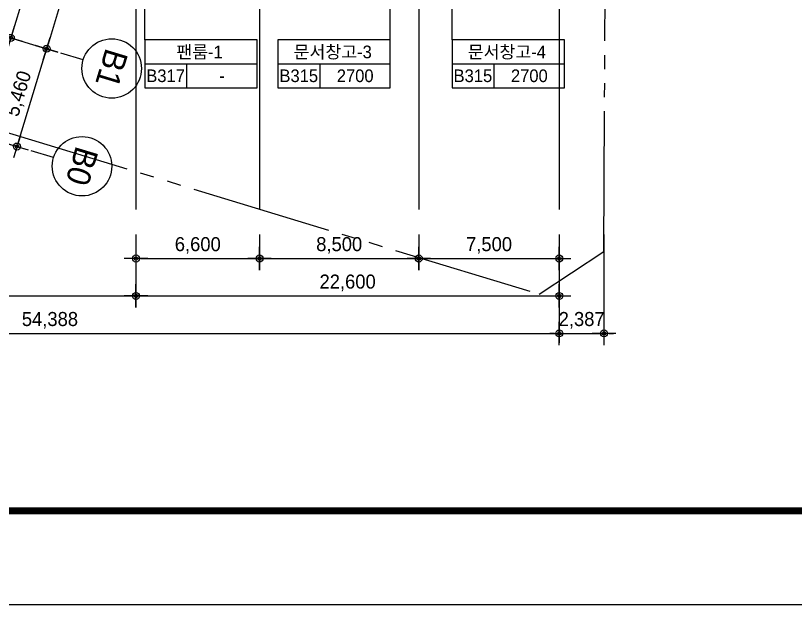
# Model space of a CAD drawing. Header units: metres. Extents: x 630750 to 860239, y 578133 to 726633.
# Drawn here: x 741477 to 783110, y 578133 to 609588 of the extents above; entities that cross this region are included whole.
import ezdxf
from ezdxf.enums import TextEntityAlignment as Align

# ---------------------------------------------------------------- set-up
doc = ezdxf.new("R2010")
doc.units = ezdxf.units.M
doc.header["$LTSCALE"] = 300
doc.linetypes.add('SITE$0$ACAD$0$DASHED', pattern=[19.05, 12.7, -6.35])
doc.linetypes.add('SITE$0$PROPERTY', pattern=[37.5, 25, -2.5, 2.5, -2.5, 2.5, -2.5])
doc.layers.get('Defpoints').update_dxf_attribs({"color": 8})
for name, color, linetype in [('001dmp-FORM', 7, 'Continuous'), ('A-CEN-1', 1, 'Continuous'), ('A-DIM', 7, 'Continuous'), ('A-GRID-DIMS', 14, 'Continuous'), ('A-ROM', 7, 'Continuous'), ('DIM', 7, 'Continuous'), ('SITE$0$C-PROP', 72, 'SITE$0$ACAD$0$DASHED')]:
    doc.layers.add(name, color=color, linetype=linetype)
doc.styles.add('TEXT(돋음)', font='')
doc.styles.add('돋움', font='')
doc.styles.get('TEXT(돋음)').set_extended_font_data('Dotum')
doc.styles.get('돋움').set_extended_font_data('Dotum')
doc.dimstyles.new('DIM250', dxfattribs={"dimscale": 250, "dimtxt": 3, "dimasz": 1, "dimexe": 2, "dimexo": 3, "dimgap": 1, "dimtad": 1, "dimdec": 0, "dimzin": 0, "dimdsep": 46, "dimlunit": 6, "dimtxsty": 'TEXT(돋음)', "dimblk": 'Z_DOT', "dimcen": 2.5, "dimdle": 2, "dimclrd": 256, "dimclre": 256, "dimclrt": 3, "dimadec": 0, "dimazin": 0, "dimtfac": 1, "dimtdec": 0, "dimtix": 1, "dimtmove": 2, "dimatfit": 3, "dimldrblk": 'Z_DOT', "dimfxl": 1, "dimtolj": 1, "dimtzin": 0, "dimarcsym": 0})

# ---------------------------------------------------------------- blocks, each defined once
blk = doc.blocks.new('sym-rom')
at = {"color": 0, "linetype": 'ByBlock'}
for p, q in [((0, 5.1), (24, 5.1)), ((9, 0), (9, 5.1))]:
    blk.add_line(p, q, dxfattribs=at)
blk.add_lwpolyline([(0, 0), (24, 0), (24, 10.2), (0, 10.2)], close=True, dxfattribs=at)
blk = doc.blocks.new('Z_DOT')
at = {"layer": 'DIM', "color": 7}
for p, q in [((0, -2.5), (0, 2.5)), ((-2.5, 0), (2.5, 0))]:
    blk.add_line(p, q, dxfattribs=at)
for radius in [0.75, 0.375]:
    blk.add_circle((0, 0), radius, dxfattribs=at)
blk = doc.blocks.new('*D32')
at = {"layer": 'A-DIM', "lineweight": -2, "transparency": 16777216}
for p, q in [((716117, 597889), (716117, 592111)), ((770504, 597889), (770504, 592111)), ((716367, 592611), (770254, 592611))]:
    blk.add_line(p, q, dxfattribs=at)
at = {"layer": 'Defpoints', "color": 0, "transparency": 16777216}
for p in [(716117, 598639), (770504, 598639), (770504, 592611)]:
    blk.add_point(p, dxfattribs=at)
at = {"layer": 'A-DIM', "lineweight": -2, "transparency": 16777216, "xscale": 250, "yscale": 250, "zscale": 250, "rotation": 180}
blk.add_blockref('Z_DOT', (716117, 592611), dxfattribs=at)
at = {"layer": 'A-DIM', "lineweight": -2, "transparency": 16777216, "xscale": 250, "yscale": 250, "zscale": 250}
blk.add_blockref('Z_DOT', (770504, 592611), dxfattribs=at)
at = {"layer": 'A-DIM', "color": 3, "transparency": 16777216, "insert": (743311, 593309), "char_height": 750, "attachment_point": 5, "style": 'TEXT(돋음)'}
blk.add_mtext('\\A1;54,388', dxfattribs=at)
blk = doc.blocks.new('*D47')
at = {"layer": 'A-DIM', "lineweight": -2, "transparency": 16777216}
for p, q in [((742476, 617736), (744401, 617152)), ((743850, 617058), (741295, 608637)), ((739776, 608837), (741701, 608253))]:
    blk.add_line(p, q, dxfattribs=at)
at = {"layer": 'Defpoints', "color": 0, "transparency": 16777216}
for p in [(741758, 617954), (739058, 609055), (741222, 608398)]:
    blk.add_point(p, dxfattribs=at)
at = {"layer": 'A-DIM', "lineweight": -2, "transparency": 16777216, "xscale": 250, "yscale": 250, "zscale": 250}
for p, rotation in [((743923, 617297), 73.11999999999756), ((741222, 608398), 253.1199999999976)]:
    blk.add_blockref('Z_DOT', p, dxfattribs=dict(at, rotation=rotation))
at = {"layer": 'A-DIM', "color": 3, "transparency": 16777216, "insert": (741905, 613050), "char_height": 750, "attachment_point": 5, "rotation": 73.12, "style": 'TEXT(돋음)'}
blk.add_mtext('\\A1;9,300', dxfattribs=at)
blk = doc.blocks.new('*D50')
at = {"layer": 'A-DIM', "lineweight": -2, "transparency": 16777216}
for p, q in [((747904, 597889), (747904, 596111)), ((754504, 597889), (754504, 596111)), ((748154, 596611), (754254, 596611))]:
    blk.add_line(p, q, dxfattribs=at)
at = {"layer": 'Defpoints', "color": 0, "transparency": 16777216}
for p in [(747904, 598639), (754504, 598639), (754504, 596611)]:
    blk.add_point(p, dxfattribs=at)
at = {"layer": 'A-DIM', "lineweight": -2, "transparency": 16777216, "xscale": 250, "yscale": 250, "zscale": 250, "rotation": 180}
blk.add_blockref('Z_DOT', (747904, 596611), dxfattribs=at)
at = {"layer": 'A-DIM', "lineweight": -2, "transparency": 16777216, "xscale": 250, "yscale": 250, "zscale": 250}
blk.add_blockref('Z_DOT', (754504, 596611), dxfattribs=at)
at = {"layer": 'A-DIM', "color": 3, "transparency": 16777216, "insert": (751204, 597309), "char_height": 750, "attachment_point": 5, "style": 'TEXT(돋음)'}
blk.add_mtext('\\A1;6,600', dxfattribs=at)
blk = doc.blocks.new('*D56')
at = {"layer": 'A-DIM', "lineweight": -2, "transparency": 16777216}
for p, q in [((739776, 608837), (743614, 607672)), ((743063, 607578), (741623, 602831)), ((738190, 603612), (742029, 602447))]:
    blk.add_line(p, q, dxfattribs=at)
at = {"layer": 'Defpoints', "color": 0, "transparency": 16777216}
for p in [(739058, 609055), (737473, 603830), (741551, 602592)]:
    blk.add_point(p, dxfattribs=at)
at = {"layer": 'A-DIM', "lineweight": -2, "transparency": 16777216, "xscale": 250, "yscale": 250, "zscale": 250}
for p, rotation in [((743136, 607817), 73.11999999999229), ((741551, 602592), 253.1199999999923)]:
    blk.add_blockref('Z_DOT', p, dxfattribs=dict(at, rotation=rotation))
at = {"layer": 'A-DIM', "color": 3, "transparency": 16777216, "insert": (741676, 605407), "char_height": 750, "attachment_point": 5, "rotation": 73.12, "style": 'TEXT(돋음)'}
blk.add_mtext('\\A1;5,460', dxfattribs=at)
blk = doc.blocks.new('*D116')
at = {"layer": 'A-DIM', "lineweight": -2, "transparency": 16777216}
for p, q in [((744625, 624817), (748464, 623653)), ((747913, 623559), (743209, 608057)), ((739776, 608837), (743614, 607672))]:
    blk.add_line(p, q, dxfattribs=at)
at = {"layer": 'Defpoints', "color": 0, "transparency": 16777216}
for p in [(743907, 625035), (739058, 609055), (743136, 607817)]:
    blk.add_point(p, dxfattribs=at)
at = {"layer": 'A-DIM', "lineweight": -2, "transparency": 16777216, "xscale": 250, "yscale": 250, "zscale": 250}
for p, rotation in [((747985, 623798), 73.12000000000133), ((743136, 607817), 253.1200000000013)]:
    blk.add_blockref('Z_DOT', p, dxfattribs=dict(at, rotation=rotation))
at = {"layer": 'A-DIM', "color": 3, "transparency": 16777216, "insert": (744893, 616010), "char_height": 750, "attachment_point": 5, "rotation": 73.12, "style": 'TEXT(돋음)'}
blk.add_mtext('\\A1;16,700', dxfattribs=at)
blk = doc.blocks.new('*D117')
at = {"layer": 'A-DIM', "lineweight": -2, "transparency": 16777216}
for p, q in [((747904, 597889), (747904, 594111)), ((770504, 597889), (770504, 594111)), ((748154, 594611), (770254, 594611))]:
    blk.add_line(p, q, dxfattribs=at)
at = {"layer": 'Defpoints', "color": 0, "transparency": 16777216}
for p in [(747904, 598639), (770504, 598639), (770504, 594611)]:
    blk.add_point(p, dxfattribs=at)
at = {"layer": 'A-DIM', "lineweight": -2, "transparency": 16777216, "xscale": 250, "yscale": 250, "zscale": 250, "rotation": 180}
blk.add_blockref('Z_DOT', (747904, 594611), dxfattribs=at)
at = {"layer": 'A-DIM', "lineweight": -2, "transparency": 16777216, "xscale": 250, "yscale": 250, "zscale": 250}
blk.add_blockref('Z_DOT', (770504, 594611), dxfattribs=at)
at = {"layer": 'A-DIM', "color": 3, "transparency": 16777216, "insert": (759204, 595309), "char_height": 750, "attachment_point": 5, "style": 'TEXT(돋음)'}
blk.add_mtext('\\A1;22,600', dxfattribs=at)
blk = doc.blocks.new('*D69')
at = {"layer": 'A-DIM', "lineweight": -2, "transparency": 16777216}
for p, q in [((754504, 597889), (754504, 596111)), ((763004, 597889), (763004, 596111)), ((754754, 596611), (762754, 596611))]:
    blk.add_line(p, q, dxfattribs=at)
at = {"layer": 'Defpoints', "color": 0, "transparency": 16777216}
for p in [(754504, 598639), (763004, 598639), (763004, 596611)]:
    blk.add_point(p, dxfattribs=at)
at = {"layer": 'A-DIM', "lineweight": -2, "transparency": 16777216, "xscale": 250, "yscale": 250, "zscale": 250, "rotation": 180}
blk.add_blockref('Z_DOT', (754504, 596611), dxfattribs=at)
at = {"layer": 'A-DIM', "lineweight": -2, "transparency": 16777216, "xscale": 250, "yscale": 250, "zscale": 250}
blk.add_blockref('Z_DOT', (763004, 596611), dxfattribs=at)
at = {"layer": 'A-DIM', "color": 3, "transparency": 16777216, "insert": (758754, 597309), "char_height": 750, "attachment_point": 5, "style": 'TEXT(돋음)'}
blk.add_mtext('\\A1;8,500', dxfattribs=at)
blk = doc.blocks.new('*D70')
at = {"layer": 'A-DIM', "lineweight": -2, "transparency": 16777216}
for p, q in [((763004, 597889), (763004, 596111)), ((770504, 597889), (770504, 596111)), ((763254, 596611), (770254, 596611))]:
    blk.add_line(p, q, dxfattribs=at)
at = {"layer": 'Defpoints', "color": 0, "transparency": 16777216}
for p in [(763004, 598639), (770504, 598639), (770504, 596611)]:
    blk.add_point(p, dxfattribs=at)
at = {"layer": 'A-DIM', "lineweight": -2, "transparency": 16777216, "xscale": 250, "yscale": 250, "zscale": 250, "rotation": 180}
blk.add_blockref('Z_DOT', (763004, 596611), dxfattribs=at)
at = {"layer": 'A-DIM', "lineweight": -2, "transparency": 16777216, "xscale": 250, "yscale": 250, "zscale": 250}
blk.add_blockref('Z_DOT', (770504, 596611), dxfattribs=at)
at = {"layer": 'A-DIM', "color": 3, "transparency": 16777216, "insert": (766754, 597309), "char_height": 750, "attachment_point": 5, "style": 'TEXT(돋음)'}
blk.add_mtext('\\A1;7,500', dxfattribs=at)
blk = doc.blocks.new('*D78')
at = {"layer": 'A-DIM', "lineweight": -2, "transparency": 16777216}
for p, q in [((770504, 597889), (770504, 592111)), ((772891, 597889), (772891, 592111)), ((770254, 592611), (770004, 592611)), ((770504, 592611), (772891, 592611)), ((773141, 592611), (773391, 592611))]:
    blk.add_line(p, q, dxfattribs=at)
at = {"layer": 'Defpoints', "color": 0, "transparency": 16777216}
for p in [(770504, 598639), (772891, 598639), (772891, 592611)]:
    blk.add_point(p, dxfattribs=at)
at = {"layer": 'A-DIM', "lineweight": -2, "transparency": 16777216, "xscale": 250, "yscale": 250, "zscale": 250}
blk.add_blockref('Z_DOT', (770504, 592611), dxfattribs=at)
at = {"layer": 'A-DIM', "lineweight": -2, "transparency": 16777216, "xscale": 250, "yscale": 250, "zscale": 250, "rotation": 180}
blk.add_blockref('Z_DOT', (772891, 592611), dxfattribs=at)
at = {"layer": 'A-DIM', "color": 3, "transparency": 16777216, "insert": (771698, 593309), "char_height": 750, "attachment_point": 5, "style": 'TEXT(돋음)'}
blk.add_mtext('\\A1;2,387', dxfattribs=at)
blk = doc.blocks.new('*D81')
at = {"layer": 'A-DIM', "lineweight": -2, "transparency": 16777216}
for p, q in [((716117, 597889), (716117, 594111)), ((747904, 597889), (747904, 594111)), ((716367, 594611), (747654, 594611))]:
    blk.add_line(p, q, dxfattribs=at)
at = {"layer": 'Defpoints', "color": 0, "transparency": 16777216}
for p in [(716117, 598639), (747904, 598639), (747904, 594611)]:
    blk.add_point(p, dxfattribs=at)
at = {"layer": 'A-DIM', "lineweight": -2, "transparency": 16777216, "xscale": 250, "yscale": 250, "zscale": 250, "rotation": 180}
blk.add_blockref('Z_DOT', (716117, 594611), dxfattribs=at)
at = {"layer": 'A-DIM', "lineweight": -2, "transparency": 16777216, "xscale": 250, "yscale": 250, "zscale": 250}
blk.add_blockref('Z_DOT', (747904, 594611), dxfattribs=at)
at = {"layer": 'A-DIM', "color": 3, "transparency": 16777216, "insert": (732011, 595309), "char_height": 750, "attachment_point": 5, "style": 'TEXT(돋음)'}
blk.add_mtext('\\A1;31,788', dxfattribs=at)
blk = doc.blocks.new('*U31')
blk.add_line((0, 5), (0, 0))
blk.add_circle((0, 11.35), 6.35)
at = {"color": 3, "style": '돋움'}
blk.add_attdef('NO', text='', height=5, dxfattribs=at).set_placement((0, 11.35), align=Align.MIDDLE_CENTER)
blk = doc.blocks.new('xref-sheet(건축)')
at = {"layer": '001dmp-FORM', "color": 30}
blk.add_lwpolyline([(8410, 5940), (0, 5940), (0, 0), (8410, 0)], close=True, dxfattribs=at)
at = {"layer": '001dmp-FORM', "const_width": 15}
blk.add_lwpolyline([(300, 200), (300, 5740), (8210, 5740), (8210, 200)], close=True, dxfattribs=at)

msp = doc.modelspace()

# ---------------------------------------------------------------- linework, layer by layer
at = {"layer": 'A-CEN-1', "linetype": 'Continuous'}
for p, q in [((747904.4, 708258.8), (747904.4, 599232.8)), ((754504.4, 708258.8), (754504.4, 599232.8)), ((763004.4, 708258.8), (763004.4, 599232.8)), ((770504.4, 691460.2), (770504.4, 599232.8))]:
    msp.add_line(p, q, dxfattribs=at)
at = {"layer": 'A-ROM', "color": 7}
for p, q in [((761482.7, 608285.1), (761482.7, 614348.4)), ((748373.2, 608285.1), (748373.2, 613654.3)), ((764779.9, 608285.1), (764779.9, 612137.9))]:
    msp.add_line(p, q, dxfattribs=at)
at = {"layer": 'SITE$0$C-PROP', "color": 9, "linetype": 'SITE$0$PROPERTY'}
msp.add_lwpolyline([(666532.6, 622853.9), (717060.7, 607496.5), (729474.5, 606861.2), (769437.9, 594708.5), (772890.9, 596982.1), (772973.5, 616462.3), (775808, 644020.3), (775982.9, 646488.4), (775900.4, 666689.2), (780047, 686894.3)], dxfattribs=at)

# ---------------------------------------------------------------- block references
at = {"xscale": 24.99999135418329, "yscale": 24.99999133078381, "zscale": 24.99999133122849}
msp.add_blockref('xref-sheet(건축)', (630750, 578132.8), dxfattribs=at)
at = {"layer": 'A-GRID-DIMS', "xscale": 249.9999999999776, "yscale": 249.9999999999776, "zscale": 249.9999999999776, "rotation": 253.1308121515061}
for p, values in [((743894.2, 607587.2), {'NO': 'B1'}), ((742308.8, 602362.5), {'NO': 'B0'})]:
    msp.add_blockref('*U31', p, dxfattribs=at).add_auto_attribs(values)
at = {"layer": 'A-ROM', "color": 7, "xscale": 250, "yscale": 250, "zscale": 250}
for p in [(748373.2, 605735.1), (755482.7, 605735.1), (764779.9, 605735.1)]:
    msp.add_blockref('sym-rom', p, dxfattribs=at)

# ---------------------------------------------------------------- texts
at = {"layer": 'A-ROM', "color": 3, "style": '돋움'}
for s, p in [('팬룸-1', (751297.8, 607647.6)), ('문서창고-3', (758407.3, 607647.6)), ('문서창고-4', (767704.5, 607647.6)), ('B317', (749485.3, 606372.6)), ('B315', (756594.9, 606372.6)), ('2700', (759607.7, 606372.6)), ('B315', (765892, 606372.6)), ('2700', (768904.9, 606372.6)), ('-', (752498.2, 606372.6))]:
    msp.add_text(s, height=675, dxfattribs=at).set_placement(p, align=Align.MIDDLE_CENTER)

# ---------------------------------------------------------------- dimensions: what is measured, and where the dimension line sits
at = {"layer": 'A-DIM'}
for p1, p2, distance, picture, middle in [((743907.2, 625035.2), (739058.1, 609054.7), 4261.6, '*D116', (744892.9, 616010.1)), ((741758.5, 617954), (739058.1, 609054.7), 2261.6, '*D47', (741904.7, 613050.3)), ((739058.1, 609054.7), (737472.5, 603829.6), 4261.6, '*D56', (741675.6, 605407.3))]:
    dim = msp.add_aligned_dim(p1=p1, p2=p2, distance=distance, dimstyle='DIM250', dxfattribs=at)
    dim.commit()
    dim.dimension.update_dxf_attribs({"geometry": picture, "text_midpoint": middle})
for base, p1, p2, picture, middle in [((770504.4, 592610.8), (716116.8, 598638.7), (770504.4, 598638.7), '*D32', (743310.6, 593308.6)), ((747904.4, 594610.8), (716116.8, 598638.7), (747904.4, 598638.7), '*D81', (732010.6, 595308.6)), ((754504.4, 596610.8), (747904.4, 598638.7), (754504.4, 598638.7), '*D50', (751204.4, 597308.6)), ((770504.4, 594610.8), (747904.4, 598638.7), (770504.4, 598638.7), '*D117', (759204.4, 595308.6)), ((763004.4, 596610.8), (754504.4, 598638.7), (763004.4, 598638.7), '*D69', (758754.4, 597308.6)), ((770504.4, 596610.8), (763004.4, 598638.7), (770504.4, 598638.7), '*D70', (766754.4, 597308.6)), ((772890.9241, 592610.7972), (770504.394, 598638.6949), (772890.9241, 598638.6949), '*D78', (771697.659, 593308.5584))]:
    dim = msp.add_linear_dim(base=base, p1=p1, p2=p2, dimstyle='DIM250', dxfattribs=at)
    dim.commit()
    dim.dimension.update_dxf_attribs({"geometry": picture, "text_midpoint": middle})

doc.saveas('drawing.dxf')
